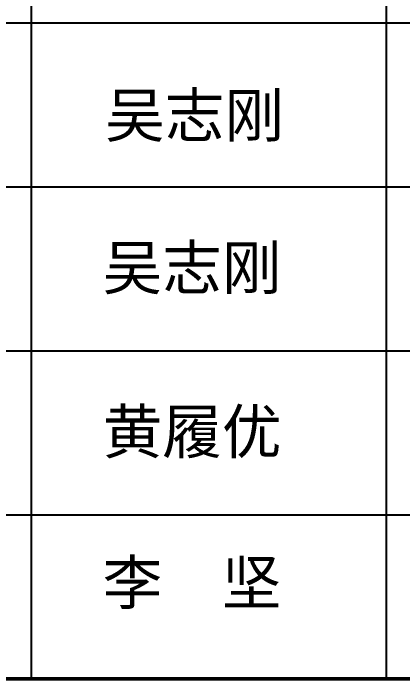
# Model space of a CAD drawing. Extents: x -737978 to 768813, y -372247 to 1140308.
# Drawn here: x 323359 to 324892, y -229816 to -227191 of the extents above; entities that cross this region are included whole.
import ezdxf

# ---------------------------------------------------------------- set-up
doc = ezdxf.new("R2010")
doc.units = 0
doc.header["$LTSCALE"] = 10
doc.header["$MEASUREMENT"] = 0
doc.layers.get('0').update_dxf_attribs({"linetype": 'CONTINUOUS'})
doc.layers.add('PUB_TITLE', color=4, linetype='CONTINUOUS')
doc.styles.add('-宋体', font='', dxfattribs={"width": 0.8})
doc.styles.get('-宋体').set_extended_font_data('SimSun')

# ---------------------------------------------------------------- blocks, each defined once
blk = doc.blocks.new('TQ1')
at = {"layer": 'PUB_TITLE'}
for p, q in [((-49854.8, -402854.8), (-43854.8, -402854.8)), ((-49854.8, -403754.8), (-43854.8, -403754.8)), ((-49854.8, -404654.8), (-43854.8, -404654.8)), ((-49854.8, -405554.8), (-43854.8, -405554.8))]:
    blk.add_line(p, q, dxfattribs=at)
for points in [[(-47754.8, -401054.8), (-47754.8, -406454.8)], [(-45804.8, -401054.8), (-45804.8, -406454.8)]]:
    blk.add_lwpolyline(points, dxfattribs=at)
at = {"layer": 'PUB_TITLE', "const_width": 20}
blk.add_lwpolyline([(-49854.8, -406454.8), (-43854.8, -406454.8)], dxfattribs=at)
at = {"layer": 'PUB_TITLE', "style": '-宋体'}
for s, p in [('吴志刚', (-47348.2, -403481.5)), ('李  坚', (-47362.3, -406047.1))]:
    blk.add_text(s, height=240, dxfattribs=at).set_placement(p)
at = {"layer": 'PUB_TITLE', "style": '-宋体', "width": 1.000002}
for s, p in [('吴志刚', (-47362.2, -404318.2)), ('黄履优', (-47362.2, -405218.2))]:
    blk.add_text(s, height=240, dxfattribs=at).set_placement(p)

msp = doc.modelspace()

# ---------------------------------------------------------------- block references
at = {"xscale": 0.716753740501642, "yscale": 0.716753740501642, "zscale": 0.716753740501642}
msp.add_blockref('TQ1', (357657.9, 61519.6), dxfattribs=at)

doc.saveas('drawing.dxf')
